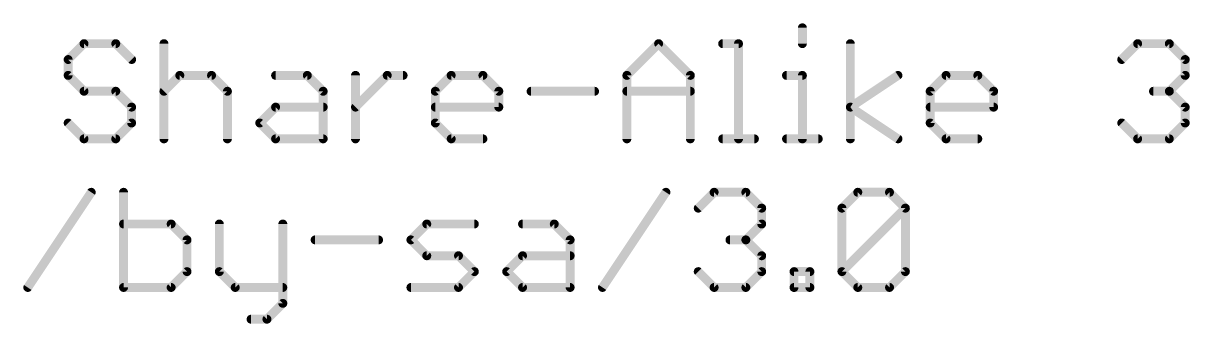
# Model space of a CAD drawing. Extents: x -128 to 56, y -3 to 18.
# Drawn here: x -55.58 to -35.64, y 2 to 7.13 of the extents above; entities that cross this region are included whole.
import ezdxf

# ---------------------------------------------------------------- set-up
doc = ezdxf.new("R2010")
doc.units = 0
doc.layers.add('27', color=253, linetype='CONTINUOUS')

msp = doc.modelspace()

# ---------------------------------------------------------------- linework, layer by layer
at = {"layer": '27', "const_width": 0.1524}
for points in [[(-42.2626, 7.0544), (-42.2626, 6.7832)], [(-54.5413, 6.7832), (-54.8125, 6.512)], [(-53.999, 6.7832), (-54.5413, 6.7832)], [(-53.7278, 6.512), (-53.999, 6.7832)], [(-53.1753, 6.7832), (-53.1753, 5.1562)], [(-45.2624, 6.2409), (-44.7201, 6.7832)], [(-44.7201, 6.7832), (-44.1777, 6.2409)], [(-43.6252, 6.7832), (-43.3541, 6.7832)], [(-43.3541, 6.7832), (-43.3541, 5.1562)], [(-41.4424, 5.1562), (-41.4424, 6.7832)], [(-36.8038, 6.512), (-36.5326, 6.7832)], [(-36.5326, 6.7832), (-35.9903, 6.7832)], [(-35.9903, 6.7832), (-35.7191, 6.512)], [(-54.8125, 6.512), (-54.8125, 6.2409)], [(-35.7191, 6.512), (-35.7191, 6.2409)], [(-54.8125, 6.2409), (-54.5413, 5.9697)], [(-53.1753, 5.9697), (-52.9042, 6.2409)], [(-52.9042, 6.2409), (-52.3618, 6.2409)], [(-52.3618, 6.2409), (-52.0907, 5.9697)], [(-51.267, 6.2409), (-50.7247, 6.2409)], [(-50.7247, 6.2409), (-50.4535, 5.9697)], [(-49.901, 5.1562), (-49.901, 6.2409)], [(-49.901, 5.6985), (-49.3587, 6.2409)], [(-49.3587, 6.2409), (-49.0875, 6.2409)], [(-48.5367, 5.9697), (-48.2655, 6.2409)], [(-48.2655, 6.2409), (-47.7232, 6.2409)], [(-47.7232, 6.2409), (-47.452, 5.9697)], [(-45.2624, 5.1562), (-45.2624, 6.2409)], [(-44.1777, 6.2409), (-44.1777, 5.1562)], [(-42.5338, 6.2409), (-42.2626, 6.2409)], [(-42.2626, 6.2409), (-42.2626, 5.1562)], [(-41.4424, 5.6985), (-40.6289, 6.2409)], [(-40.0781, 5.9697), (-39.8069, 6.2409)], [(-39.8069, 6.2409), (-39.2646, 6.2409)], [(-39.2646, 6.2409), (-38.9934, 5.9697)], [(-35.7191, 6.2409), (-35.9903, 5.9697)], [(-54.5413, 5.9697), (-53.999, 5.9697)], [(-53.999, 5.9697), (-53.7278, 5.6985)], [(-52.0907, 5.9697), (-52.0907, 5.1562)], [(-50.4535, 5.9697), (-50.4535, 5.1562)], [(-48.5367, 5.4274), (-48.5367, 5.9697)], [(-47.452, 5.9697), (-47.452, 5.6985)], [(-46.8995, 5.9697), (-45.8149, 5.9697)], [(-45.2624, 5.9697), (-44.1777, 5.9697)], [(-40.0781, 5.4274), (-40.0781, 5.9697)], [(-38.9934, 5.9697), (-38.9934, 5.6985)], [(-35.9903, 5.9697), (-36.2614, 5.9697)], [(-35.9903, 5.9697), (-35.7191, 5.6985)], [(-53.7278, 5.6985), (-53.7278, 5.4274)], [(-51.5382, 5.4274), (-51.267, 5.6985)], [(-51.267, 5.6985), (-50.4535, 5.6985)], [(-47.452, 5.6985), (-48.5367, 5.6985)], [(-40.6289, 5.1562), (-41.4424, 5.6985)], [(-38.9934, 5.6985), (-40.0781, 5.6985)], [(-35.7191, 5.6985), (-35.7191, 5.4274)], [(-54.5413, 5.1562), (-54.8125, 5.4274)], [(-53.7278, 5.4274), (-53.999, 5.1562)], [(-51.267, 5.1562), (-51.5382, 5.4274)], [(-48.2655, 5.1562), (-48.5367, 5.4274)], [(-39.8069, 5.1562), (-40.0781, 5.4274)], [(-36.5326, 5.1562), (-36.8038, 5.4274)], [(-35.7191, 5.4274), (-35.9903, 5.1562)], [(-53.999, 5.1562), (-54.5413, 5.1562)], [(-50.4535, 5.1562), (-51.267, 5.1562)], [(-47.7232, 5.1562), (-48.2655, 5.1562)], [(-43.6252, 5.1562), (-43.0829, 5.1562)], [(-42.5338, 5.1562), (-41.9915, 5.1562)], [(-39.2646, 5.1562), (-39.8069, 5.1562)], [(-35.9903, 5.1562), (-36.5326, 5.1562)], [(-55.5026, 2.6162), (-54.418, 4.2432)], [(-53.8655, 4.2432), (-53.8655, 2.6162)], [(-45.6797, 2.6162), (-44.595, 4.2432)], [(-44.0425, 3.972), (-43.7714, 4.2432)], [(-43.7714, 4.2432), (-43.2291, 4.2432)], [(-43.2291, 4.2432), (-42.9579, 3.972)], [(-41.5868, 3.972), (-41.3157, 4.2432)], [(-41.3157, 4.2432), (-40.7733, 4.2432)], [(-40.7733, 4.2432), (-40.5022, 3.972)], [(-42.9579, 3.972), (-42.9579, 3.7009)], [(-41.5868, 2.8874), (-41.5868, 3.972)], [(-41.5868, 2.8874), (-40.5022, 3.972)], [(-40.5022, 3.972), (-40.5022, 2.8874)], [(-53.052, 3.7009), (-53.8655, 3.7009)], [(-52.7808, 3.4297), (-53.052, 3.7009)], [(-52.2283, 3.7009), (-52.2283, 2.8874)], [(-51.1437, 3.7009), (-51.1437, 2.345)], [(-48.954, 3.4297), (-48.6829, 3.7009)], [(-48.6829, 3.7009), (-47.8694, 3.7009)], [(-47.0457, 3.7009), (-46.5034, 3.7009)], [(-46.5034, 3.7009), (-46.2322, 3.4297)], [(-42.9579, 3.7009), (-43.2291, 3.4297)], [(-52.7808, 2.8874), (-52.7808, 3.4297)], [(-50.5912, 3.4297), (-49.5065, 3.4297)], [(-48.6829, 3.1585), (-48.954, 3.4297)], [(-46.2322, 3.4297), (-46.2322, 2.6162)], [(-43.2291, 3.4297), (-43.5002, 3.4297)], [(-43.2291, 3.4297), (-42.9579, 3.1585)], [(-48.1405, 3.1585), (-48.6829, 3.1585)], [(-47.8694, 2.8874), (-48.1405, 3.1585)], [(-47.3169, 2.8874), (-47.0457, 3.1585)], [(-47.0457, 3.1585), (-46.2322, 3.1585)], [(-42.9579, 3.1585), (-42.9579, 2.8874)], [(-53.052, 2.6162), (-52.7808, 2.8874)], [(-52.2283, 2.8874), (-51.9572, 2.6162)], [(-48.1405, 2.6162), (-47.8694, 2.8874)], [(-47.0457, 2.6162), (-47.3169, 2.8874)], [(-43.7714, 2.6162), (-44.0425, 2.8874)], [(-42.9579, 2.8874), (-43.2291, 2.6162)], [(-42.4054, 2.6162), (-42.4054, 2.8874)], [(-42.4054, 2.8874), (-42.1342, 2.8874)], [(-42.1342, 2.8874), (-42.1342, 2.6162)], [(-41.3157, 2.6162), (-41.5868, 2.8874)], [(-40.5022, 2.8874), (-40.7733, 2.6162)], [(-53.8655, 2.6162), (-53.052, 2.6162)], [(-51.9572, 2.6162), (-51.1437, 2.6162)], [(-48.954, 2.6162), (-48.1405, 2.6162)], [(-46.2322, 2.6162), (-47.0457, 2.6162)], [(-43.2291, 2.6162), (-43.7714, 2.6162)], [(-42.1342, 2.6162), (-42.4054, 2.6162)], [(-40.7733, 2.6162), (-41.3157, 2.6162)], [(-51.1437, 2.345), (-51.4148, 2.0739)], [(-51.4148, 2.0739), (-51.686, 2.0739)]]:
    msp.add_lwpolyline(points, dxfattribs=at)
at = {"layer": '27', "const_width": 0.0762}
for points in [[(-42.2245, 7.0544, 1), (-42.3007, 7.0544)], [(-54.5413, 6.8213, 1), (-54.5413, 6.7451)], [(-54.5144, 6.7562, 1), (-54.5682, 6.8101)], [(-53.972, 6.8101, 1), (-54.0259, 6.7562)], [(-53.999, 6.7451, 1), (-53.999, 6.8213)], [(-53.1372, 6.7832, 1), (-53.2134, 6.7832)], [(-44.6931, 6.8101, 1), (-44.747, 6.7562)], [(-44.6931, 6.7562, 1), (-44.747, 6.8101)], [(-43.6252, 6.8213, 1), (-43.6252, 6.7451)], [(-43.316, 6.7832, 1), (-43.3922, 6.7832)], [(-43.3541, 6.7451, 1), (-43.3541, 6.8213)], [(-42.3007, 6.7832, 1), (-42.2245, 6.7832)], [(-41.4043, 6.7832, 1), (-41.4805, 6.7832)], [(-36.5326, 6.8213, 1), (-36.5326, 6.7451)], [(-36.5056, 6.7562, 1), (-36.5595, 6.8101)], [(-35.9633, 6.8101, 1), (-36.0172, 6.7562)], [(-35.9903, 6.7451, 1), (-35.9903, 6.8213)], [(-54.7744, 6.512, 1), (-54.8506, 6.512)], [(-35.681, 6.512, 1), (-35.7572, 6.512)], [(-54.8394, 6.539, 1), (-54.7855, 6.4851)], [(-53.7547, 6.4851, 1), (-53.7009, 6.539)], [(-36.8307, 6.539, 1), (-36.7768, 6.4851)], [(-35.746, 6.4851, 1), (-35.6922, 6.539)], [(-54.7855, 6.2678, 1), (-54.8394, 6.2139)], [(-54.8506, 6.2409, 1), (-54.7744, 6.2409)], [(-52.9042, 6.279, 1), (-52.9042, 6.2028)], [(-52.8772, 6.2139, 1), (-52.9311, 6.2678)], [(-52.3349, 6.2678, 1), (-52.3888, 6.2139)], [(-52.3618, 6.2028, 1), (-52.3618, 6.279)], [(-51.267, 6.279, 1), (-51.267, 6.2028)], [(-50.6977, 6.2678, 1), (-50.7516, 6.2139)], [(-50.7247, 6.2028, 1), (-50.7247, 6.279)], [(-49.8629, 6.2409, 1), (-49.9391, 6.2409)], [(-49.3587, 6.279, 1), (-49.3587, 6.2028)], [(-49.3317, 6.2139, 1), (-49.3856, 6.2678)], [(-49.0875, 6.2028, 1), (-49.0875, 6.279)], [(-48.2655, 6.279, 1), (-48.2655, 6.2028)], [(-48.2386, 6.2139, 1), (-48.2925, 6.2678)], [(-47.6963, 6.2678, 1), (-47.7502, 6.2139)], [(-47.7232, 6.2028, 1), (-47.7232, 6.279)], [(-45.2243, 6.2409, 1), (-45.3005, 6.2409)], [(-45.2893, 6.2678, 1), (-45.2354, 6.2139)], [(-44.1396, 6.2409, 1), (-44.2158, 6.2409)], [(-44.2047, 6.2139, 1), (-44.1508, 6.2678)], [(-42.5338, 6.279, 1), (-42.5338, 6.2028)], [(-42.2245, 6.2409, 1), (-42.3007, 6.2409)], [(-42.2626, 6.2028, 1), (-42.2626, 6.279)], [(-40.6077, 6.2092, 1), (-40.65, 6.2726)], [(-39.8069, 6.279, 1), (-39.8069, 6.2028)], [(-39.78, 6.2139, 1), (-39.8338, 6.2678)], [(-39.2376, 6.2678, 1), (-39.2915, 6.2139)], [(-39.2646, 6.2028, 1), (-39.2646, 6.279)], [(-35.7572, 6.2409, 1), (-35.681, 6.2409)], [(-35.6921, 6.2139, 1), (-35.746, 6.2678)], [(-54.5413, 6.0078, 1), (-54.5413, 5.9316)], [(-54.5682, 5.9428, 1), (-54.5144, 5.9966)], [(-53.972, 5.9966, 1), (-54.0259, 5.9428)], [(-53.999, 5.9316, 1), (-53.999, 6.0078)], [(-53.2023, 5.9966, 1), (-53.1484, 5.9428)], [(-52.0526, 5.9697, 1), (-52.1288, 5.9697)], [(-52.1176, 5.9428, 1), (-52.0637, 5.9966)], [(-50.4154, 5.9697, 1), (-50.4916, 5.9697)], [(-50.4804, 5.9428, 1), (-50.4266, 5.9966)], [(-48.4986, 5.9697, 1), (-48.5748, 5.9697)], [(-48.5636, 5.9966, 1), (-48.5098, 5.9428)], [(-47.4139, 5.9697, 1), (-47.4901, 5.9697)], [(-47.479, 5.9428, 1), (-47.4251, 5.9966)], [(-46.8995, 6.0078, 1), (-46.8995, 5.9316)], [(-45.8149, 5.9316, 1), (-45.8149, 6.0078)], [(-45.2624, 6.0078, 1), (-45.2624, 5.9316)], [(-44.1777, 5.9316, 1), (-44.1777, 6.0078)], [(-40.04, 5.9697, 1), (-40.1162, 5.9697)], [(-40.105, 5.9966, 1), (-40.0511, 5.9428)], [(-38.9553, 5.9697, 1), (-39.0315, 5.9697)], [(-39.0203, 5.9428, 1), (-38.9665, 5.9966)], [(-36.2614, 6.0078, 1), (-36.2614, 5.9316)], [(-35.9633, 5.9966, 1), (-36.0172, 5.9428)], [(-36.0172, 5.9966, 1), (-35.9633, 5.9428)], [(-35.9903, 5.9316, 1), (-35.9903, 6.0078)], [(-53.6897, 5.6985, 1), (-53.7659, 5.6985)], [(-53.7548, 5.6716, 1), (-53.7009, 5.7255)], [(-51.267, 5.7366, 1), (-51.267, 5.6604)], [(-51.2401, 5.6716, 1), (-51.2939, 5.7255)], [(-50.4535, 5.6604, 1), (-50.4535, 5.7366)], [(-49.9279, 5.7255, 1), (-49.8741, 5.6716)], [(-48.5367, 5.7366, 1), (-48.5367, 5.6604)], [(-47.4901, 5.6985, 1), (-47.4139, 5.6985)], [(-47.452, 5.6604, 1), (-47.452, 5.7366)], [(-41.4212, 5.7302, 1), (-41.4635, 5.6668)], [(-41.4635, 5.7302, 1), (-41.4212, 5.6668)], [(-40.0781, 5.7366, 1), (-40.0781, 5.6604)], [(-39.0315, 5.6985, 1), (-38.9553, 5.6985)], [(-38.9934, 5.6604, 1), (-38.9934, 5.7366)], [(-35.681, 5.6985, 1), (-35.7572, 5.6985)], [(-35.746, 5.6716, 1), (-35.6921, 5.7255)], [(-54.7855, 5.4543, 1), (-54.8394, 5.4004)], [(-53.7659, 5.4274, 1), (-53.6897, 5.4274)], [(-53.7009, 5.4004, 1), (-53.7547, 5.4543)], [(-51.5112, 5.4543, 1), (-51.5651, 5.4004)], [(-51.5651, 5.4543, 1), (-51.5112, 5.4004)], [(-48.5098, 5.4543, 1), (-48.5636, 5.4004)], [(-48.5748, 5.4274, 1), (-48.4986, 5.4274)], [(-40.0511, 5.4543, 1), (-40.105, 5.4004)], [(-40.1162, 5.4274, 1), (-40.04, 5.4274)], [(-36.7768, 5.4543, 1), (-36.8307, 5.4004)], [(-35.7572, 5.4274, 1), (-35.681, 5.4274)], [(-35.6922, 5.4004, 1), (-35.746, 5.4543)], [(-54.5413, 5.1943, 1), (-54.5413, 5.1181)], [(-54.5682, 5.1293, 1), (-54.5144, 5.1831)], [(-54.0259, 5.1831, 1), (-53.972, 5.1293)], [(-53.999, 5.1181, 1), (-53.999, 5.1943)], [(-53.2134, 5.1562, 1), (-53.1372, 5.1562)], [(-52.1288, 5.1562, 1), (-52.0526, 5.1562)], [(-51.267, 5.1943, 1), (-51.267, 5.1181)], [(-51.2939, 5.1293, 1), (-51.2401, 5.1831)], [(-50.4916, 5.1562, 1), (-50.4154, 5.1562)], [(-50.4535, 5.1181, 1), (-50.4535, 5.1943)], [(-49.9391, 5.1562, 1), (-49.8629, 5.1562)], [(-48.2655, 5.1943, 1), (-48.2655, 5.1181)], [(-48.2925, 5.1293, 1), (-48.2386, 5.1831)], [(-47.7232, 5.1181, 1), (-47.7232, 5.1943)], [(-45.3005, 5.1562, 1), (-45.2243, 5.1562)], [(-44.2158, 5.1562, 1), (-44.1396, 5.1562)], [(-43.6252, 5.1943, 1), (-43.6252, 5.1181)], [(-43.3922, 5.1562, 1), (-43.316, 5.1562)], [(-43.0829, 5.1181, 1), (-43.0829, 5.1943)], [(-42.5338, 5.1943, 1), (-42.5338, 5.1181)], [(-42.3007, 5.1562, 1), (-42.2245, 5.1562)], [(-41.9915, 5.1181, 1), (-41.9915, 5.1943)], [(-41.4805, 5.1562, 1), (-41.4043, 5.1562)], [(-40.65, 5.1245, 1), (-40.6077, 5.1879)], [(-39.8069, 5.1943, 1), (-39.8069, 5.1181)], [(-39.8338, 5.1293, 1), (-39.78, 5.1831)], [(-39.2646, 5.1181, 1), (-39.2646, 5.1943)], [(-36.5326, 5.1943, 1), (-36.5326, 5.1181)], [(-36.5595, 5.1293, 1), (-36.5056, 5.1831)], [(-36.0172, 5.1831, 1), (-35.9633, 5.1293)], [(-35.9903, 5.1181, 1), (-35.9903, 5.1943)], [(-54.3863, 4.2221, 1), (-54.4497, 4.2643)], [(-53.8274, 4.2432, 1), (-53.9036, 4.2432)], [(-44.5633, 4.2221, 1), (-44.6267, 4.2643)], [(-43.7714, 4.2813, 1), (-43.7714, 4.2051)], [(-43.7444, 4.2162, 1), (-43.7983, 4.2701)], [(-43.2021, 4.2701, 1), (-43.256, 4.2162)], [(-43.2291, 4.2051, 1), (-43.2291, 4.2813)], [(-41.3157, 4.2813, 1), (-41.3157, 4.2051)], [(-41.2887, 4.2162, 1), (-41.3426, 4.2701)], [(-40.7464, 4.2701, 1), (-40.8003, 4.2162)], [(-40.7733, 4.2051, 1), (-40.7733, 4.2813)], [(-44.0695, 3.999, 1), (-44.0156, 3.9451)], [(-42.9198, 3.972, 1), (-42.996, 3.972)], [(-42.9848, 3.9451, 1), (-42.9309, 3.999)], [(-41.6138, 3.999, 1), (-41.5599, 3.9451)], [(-41.5487, 3.972, 1), (-41.6249, 3.972)], [(-40.4641, 3.972, 1), (-40.5403, 3.972)], [(-40.4752, 3.9451, 1), (-40.5291, 3.999)], [(-40.5291, 3.9451, 1), (-40.4752, 3.999)], [(-53.8655, 3.739, 1), (-53.8655, 3.6628)], [(-53.025, 3.7278, 1), (-53.0789, 3.6739)], [(-53.052, 3.6628, 1), (-53.052, 3.739)], [(-52.1902, 3.7009, 1), (-52.2664, 3.7009)], [(-51.1056, 3.7009, 1), (-51.1818, 3.7009)], [(-48.6829, 3.739, 1), (-48.6829, 3.6628)], [(-48.6559, 3.6739, 1), (-48.7098, 3.7278)], [(-47.8694, 3.6628, 1), (-47.8694, 3.739)], [(-47.0457, 3.739, 1), (-47.0457, 3.6628)], [(-46.4764, 3.7278, 1), (-46.5303, 3.6739)], [(-46.5034, 3.6628, 1), (-46.5034, 3.739)], [(-42.996, 3.7009, 1), (-42.9198, 3.7009)], [(-42.9309, 3.6739, 1), (-42.9848, 3.7278)], [(-52.7427, 3.4297, 1), (-52.8189, 3.4297)], [(-52.8078, 3.4028, 1), (-52.7539, 3.4566)], [(-50.5912, 3.4678, 1), (-50.5912, 3.3916)], [(-49.5065, 3.3916, 1), (-49.5065, 3.4678)], [(-48.9271, 3.4566, 1), (-48.981, 3.4028)], [(-48.981, 3.4566, 1), (-48.9271, 3.4028)], [(-46.1941, 3.4297, 1), (-46.2703, 3.4297)], [(-46.2591, 3.4028, 1), (-46.2053, 3.4566)], [(-43.5002, 3.4678, 1), (-43.5002, 3.3916)], [(-43.2021, 3.4566, 1), (-43.256, 3.4028)], [(-43.256, 3.4566, 1), (-43.2021, 3.4028)], [(-43.2291, 3.3916, 1), (-43.2291, 3.4678)], [(-48.6829, 3.1966, 1), (-48.6829, 3.1204)], [(-48.7098, 3.1316, 1), (-48.6559, 3.1855)], [(-48.1136, 3.1855, 1), (-48.1675, 3.1316)], [(-48.1405, 3.1204, 1), (-48.1405, 3.1966)], [(-47.0457, 3.1966, 1), (-47.0457, 3.1204)], [(-47.0188, 3.1316, 1), (-47.0726, 3.1855)], [(-46.2322, 3.1204, 1), (-46.2322, 3.1966)], [(-42.9198, 3.1585, 1), (-42.996, 3.1585)], [(-42.9848, 3.1316, 1), (-42.9309, 3.1855)], [(-52.8189, 2.8874, 1), (-52.7427, 2.8874)], [(-52.7539, 2.8604, 1), (-52.8078, 2.9143)], [(-52.2014, 2.9143, 1), (-52.2553, 2.8604)], [(-52.2664, 2.8874, 1), (-52.1902, 2.8874)], [(-47.8424, 2.8604, 1), (-47.8963, 2.9143)], [(-47.8963, 2.8604, 1), (-47.8424, 2.9143)], [(-47.2899, 2.9143, 1), (-47.3438, 2.8604)], [(-47.3438, 2.9143, 1), (-47.2899, 2.8604)], [(-44.0156, 2.9143, 1), (-44.0695, 2.8604)], [(-42.996, 2.8874, 1), (-42.9198, 2.8874)], [(-42.9309, 2.8604, 1), (-42.9848, 2.9143)], [(-42.3673, 2.8874, 1), (-42.4435, 2.8874)], [(-42.4054, 2.9255, 1), (-42.4054, 2.8493)], [(-42.0961, 2.8874, 1), (-42.1723, 2.8874)], [(-42.1342, 2.8493, 1), (-42.1342, 2.9255)], [(-41.5599, 2.9143, 1), (-41.6138, 2.8604)], [(-41.6138, 2.9143, 1), (-41.5599, 2.8604)], [(-41.6249, 2.8874, 1), (-41.5487, 2.8874)], [(-40.5403, 2.8874, 1), (-40.4641, 2.8874)], [(-40.4752, 2.8604, 1), (-40.5291, 2.9143)], [(-55.5343, 2.6373, 1), (-55.4709, 2.5951)], [(-53.8655, 2.6543, 1), (-53.8655, 2.5781)], [(-53.9036, 2.6162, 1), (-53.8274, 2.6162)], [(-53.0789, 2.6431, 1), (-53.0251, 2.5893)], [(-53.052, 2.5781, 1), (-53.052, 2.6543)], [(-51.9572, 2.6543, 1), (-51.9572, 2.5781)], [(-51.9841, 2.5893, 1), (-51.9302, 2.6431)], [(-51.1437, 2.5781, 1), (-51.1437, 2.6543)], [(-48.954, 2.6543, 1), (-48.954, 2.5781)], [(-48.1675, 2.6431, 1), (-48.1136, 2.5893)], [(-48.1405, 2.5781, 1), (-48.1405, 2.6543)], [(-47.0457, 2.6543, 1), (-47.0457, 2.5781)], [(-47.0726, 2.5893, 1), (-47.0188, 2.6431)], [(-46.2703, 2.6162, 1), (-46.1941, 2.6162)], [(-46.2322, 2.5781, 1), (-46.2322, 2.6543)], [(-45.7114, 2.6373, 1), (-45.648, 2.5951)], [(-43.7714, 2.6543, 1), (-43.7714, 2.5781)], [(-43.7983, 2.5893, 1), (-43.7444, 2.6431)], [(-43.256, 2.6431, 1), (-43.2021, 2.5893)], [(-43.2291, 2.5781, 1), (-43.2291, 2.6543)], [(-42.4054, 2.6543, 1), (-42.4054, 2.5781)], [(-42.4435, 2.6162, 1), (-42.3673, 2.6162)], [(-42.1723, 2.6162, 1), (-42.0961, 2.6162)], [(-42.1342, 2.5781, 1), (-42.1342, 2.6543)], [(-41.3157, 2.6543, 1), (-41.3157, 2.5781)], [(-41.3426, 2.5893, 1), (-41.2887, 2.6431)], [(-40.8003, 2.6431, 1), (-40.7464, 2.5893)], [(-40.7733, 2.5781, 1), (-40.7733, 2.6543)], [(-51.1167, 2.3181, 1), (-51.1706, 2.372)], [(-51.1818, 2.345, 1), (-51.1056, 2.345)], [(-51.686, 2.112, 1), (-51.686, 2.0358)], [(-51.4418, 2.1008, 1), (-51.3879, 2.0469)], [(-51.4148, 2.0358, 1), (-51.4148, 2.112)]]:
    msp.add_lwpolyline(points, format="xyb", dxfattribs=at)

doc.saveas('drawing.dxf')
